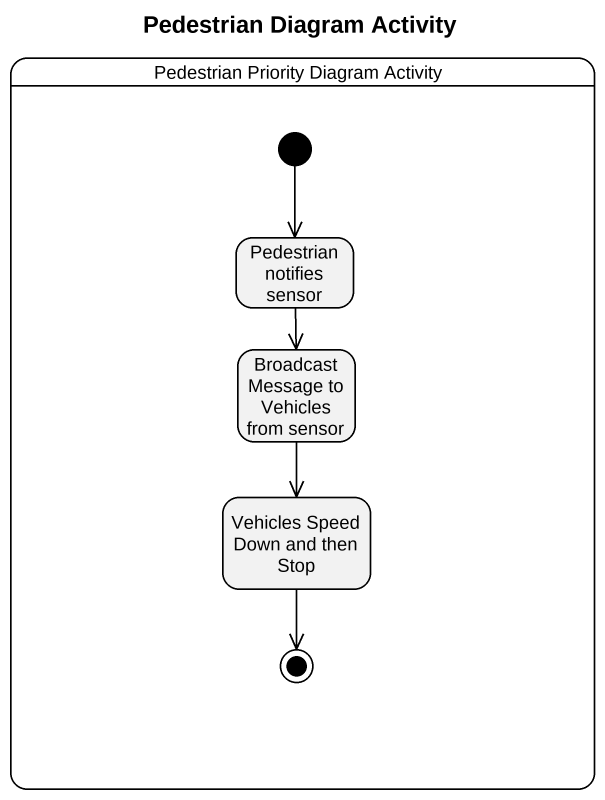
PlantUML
@startuml
title Pedestrian Diagram Activity
hide empty description
state "Pedestrian Priority Diagram Activity" as Pedestrian_Priority_Diagram {
  state "Pedestrian notifies sensor" as Pedestrian_notifies_sensor
  state "Broadcast Message to Vehicles from sensor" as Broadcast_Message_to
  state "Vehicles Speed Down and then Stop" as Vehicles_Speed_Down_and
  [*] --> Pedestrian_notifies_sensor
  Vehicles_Speed_Down_and --> [*]
}
Pedestrian_notifies_sensor --> Broadcast_Message_to
Broadcast_Message_to --> Vehicles_Speed_Down_and
@enduml
